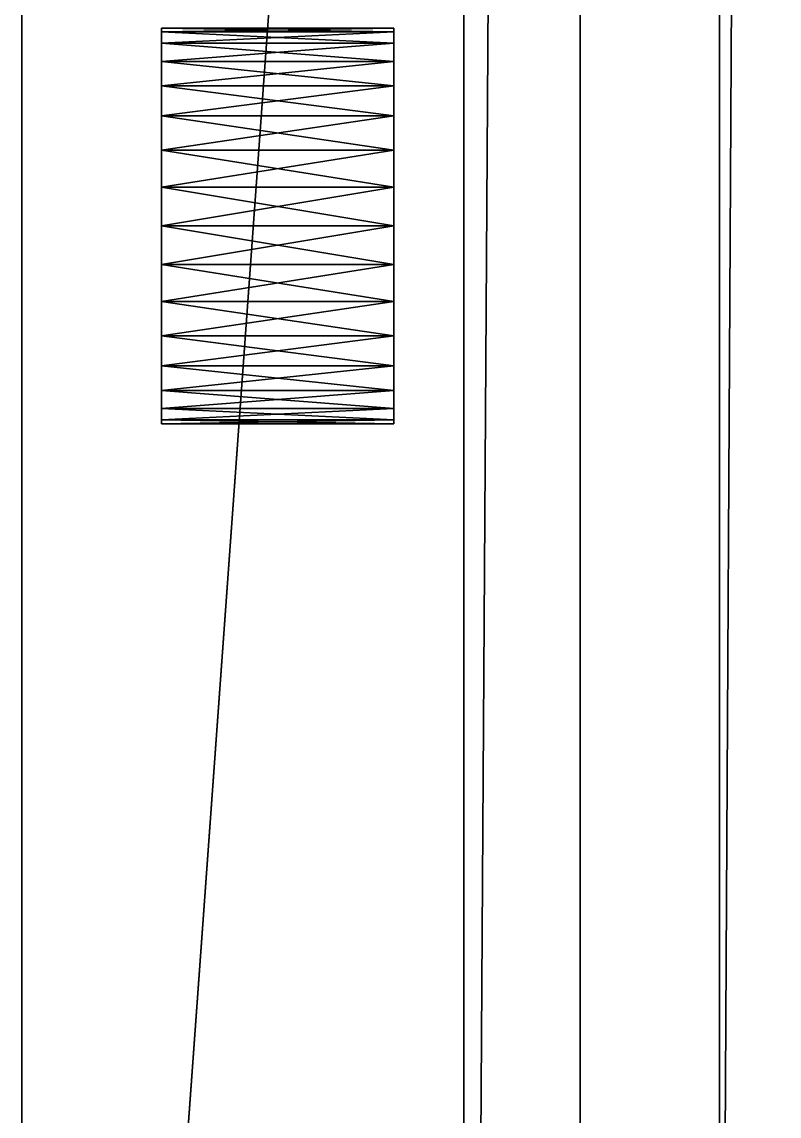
# Model space of a CAD drawing. Header units: millimetres. Extents: x -18 to 4450, y -985 to 970.
# Drawn here: x -18 to 47.1, y -561.5 to -467.5 of the extents above; entities that cross this region are included whole.
import ezdxf

# ---------------------------------------------------------------- set-up
doc = ezdxf.new("R2010")
doc.units = ezdxf.units.MM
for name, color, linetype in [('body__hood_front_lip_shadow', 8, 'CONTINUOUS'), ('chassis__front_bumper', 250, 'CONTINUOUS'), ('chassis__front_bumper_swept_main_face', 250, 'CONTINUOUS'), ('front_detail__front_bumper_face_bolt_2', 9, 'CONTINUOUS')]:
    doc.layers.add(name, color=color, linetype=linetype)

msp = doc.modelspace()

# ---------------------------------------------------------------- linework, layer by layer
at = {"layer": 'body__hood_front_lip_shadow'}
for points in [[(41.999999, -652.859986, 1229.140043), (41.999999, -652.859986, 1248.860002), (41.999999, 652.859986, 1248.860002)], [(41.999999, -652.859986, 1229.140043), (41.999999, 652.859986, 1248.860002), (41.999999, 652.859986, 1229.140043)], [(41.999999, -652.859986, 1229.140043), (49.139999, -652.859986, 1222.000003), (49.139999, 652.859986, 1222.000003)], [(41.999999, -652.859986, 1229.140043), (49.139999, 652.859986, 1222.000003), (41.999999, 652.859986, 1229.140043)], [(41.999999, -652.859986, 1248.860002), (49.139999, -652.859986, 1256.000042), (49.139999, 652.859986, 1256.000042)], [(41.999999, -652.859986, 1248.860002), (49.139999, 652.859986, 1256.000042), (41.999999, 652.859986, 1248.860002)]]:
    msp.add_3dface(points, dxfattribs=at)
at = {"layer": 'chassis__front_bumper'}
for points in [[(20, -800.000012, 535.000026), (20, -800.000012, 634.99999), (20, 800.000012, 634.99999)], [(20, -800.000012, 535.000026), (20, 800.000012, 634.99999), (20, 800.000012, 535.000026)], [(20, -800.000012, 535.000026), (29.999999, -800.000012, 524.999976), (29.999999, 800.000012, 524.999976)], [(20, -800.000012, 535.000026), (29.999999, 800.000012, 524.999976), (20, 800.000012, 535.000026)], [(20, -800.000012, 634.99999), (29.999999, -800.000012, 644.999981), (29.999999, 800.000012, 644.999981)], [(20, -800.000012, 634.99999), (29.999999, 800.000012, 644.999981), (20, 800.000012, 634.99999)], [(29.999999, -800.000012, 644.999981), (174.999997, -800.000012, 644.999981), (174.999997, 800.000012, 644.999981)], [(29.999999, -800.000012, 644.999981), (174.999997, 800.000012, 644.999981), (29.999999, 800.000012, 644.999981)], [(29.999999, -800.000012, 524.999976), (29.999999, 800.000012, 524.999976), (174.999997, 800.000012, 524.999976)], [(29.999999, -800.000012, 524.999976), (174.999997, 800.000012, 524.999976), (174.999997, -800.000012, 524.999976)]]:
    msp.add_3dface(points, dxfattribs=at)
at = {"layer": 'chassis__front_bumper_swept_main_face'}
for points in [[(-17.999999, -759.99999, 483.999997), (-17.999999, 759.99999, 483.999997), (92, 759.99999, 519.999981)], [(-17.999999, -759.99999, 483.999997), (92, 759.99999, 519.999981), (92, -759.99999, 519.999981)], [(-17.999999, -759.99999, 607.99998), (92, -759.99999, 620.000005), (92, 759.99999, 620.000005)], [(-17.999999, -759.99999, 607.99998), (92, 759.99999, 620.000005), (-17.999999, 759.99999, 607.99998)], [(-17.999999, -759.99999, 483.999997), (-17.999999, -759.99999, 607.99998), (-17.999999, 759.99999, 607.99998)], [(-17.999999, -759.99999, 483.999997), (-17.999999, 759.99999, 607.99998), (-17.999999, 759.99999, 483.999997)]]:
    msp.add_3dface(points, dxfattribs=at)
at = {"layer": 'front_detail__front_bumper_face_bolt_2'}
for points in [[(-6, -467.999995, 558.000028), (14, -467.999995, 558.000028), (14, -468.326658, 561.31655)], [(-6, -467.999995, 558.000028), (14, -468.326658, 561.31655), (-6, -468.326658, 561.31655)], [(-6, -485.000014, 558.000028), (-6, -468.326658, 561.31655), (-6, -467.999995, 558.000028)], [(-6, -468.326658, 554.683447), (14, -468.326658, 554.683447), (14, -467.999995, 558.000028)], [(-6, -468.326658, 554.683447), (14, -467.999995, 558.000028), (-6, -467.999995, 558.000028)], [(-6, -485.000014, 558.000028), (-6, -467.999995, 558.000028), (-6, -468.326658, 554.683447)], [(14, -485.000014, 558.000028), (14, -467.999995, 558.000028), (14, -468.326658, 561.31655)], [(14, -485.000014, 558.000028), (14, -468.326658, 554.683447), (14, -467.999995, 558.000028)], [(-6, -468.326658, 561.31655), (14, -468.326658, 561.31655), (14, -469.294041, 564.505637)], [(-6, -468.326658, 561.31655), (14, -469.294041, 564.505637), (-6, -469.294041, 564.505637)], [(-6, -485.000014, 558.000028), (-6, -469.294041, 564.505637), (-6, -468.326658, 561.31655)], [(-6, -469.294041, 551.49436), (14, -469.294041, 551.49436), (14, -468.326658, 554.683447)], [(-6, -469.294041, 551.49436), (14, -468.326658, 554.683447), (-6, -468.326658, 554.683447)], [(-6, -485.000014, 558.000028), (-6, -468.326658, 554.683447), (-6, -469.294041, 551.49436)], [(14, -485.000014, 558.000028), (14, -468.326658, 561.31655), (14, -469.294041, 564.505637)], [(14, -485.000014, 558.000028), (14, -469.294041, 551.49436), (14, -468.326658, 554.683447)], [(-6, -469.294041, 564.505637), (14, -469.294041, 564.505637), (14, -470.865011, 567.444682)], [(-6, -469.294041, 564.505637), (14, -470.865011, 567.444682), (-6, -470.865011, 567.444682)], [(-6, -485.000014, 558.000028), (-6, -470.865011, 567.444682), (-6, -469.294041, 564.505637)], [(-6, -470.865011, 548.555315), (14, -470.865011, 548.555315), (14, -469.294041, 551.49436)], [(-6, -470.865011, 548.555315), (14, -469.294041, 551.49436), (-6, -469.294041, 551.49436)], [(-6, -485.000014, 558.000028), (-6, -469.294041, 551.49436), (-6, -470.865011, 548.555315)], [(14, -485.000014, 558.000028), (14, -469.294041, 564.505637), (14, -470.865011, 567.444682)], [(14, -485.000014, 558.000028), (14, -470.865011, 548.555315), (14, -469.294041, 551.49436)], [(-6, -470.865011, 567.444682), (14, -470.865011, 567.444682), (14, -472.979188, 570.020795)], [(-6, -470.865011, 567.444682), (14, -472.979188, 570.020795), (-6, -472.979188, 570.020795)], [(-6, -485.000014, 558.000028), (-6, -472.979188, 570.020795), (-6, -470.865011, 567.444682)], [(-6, -472.979188, 545.979202), (14, -472.979188, 545.979202), (14, -470.865011, 548.555315)], [(-6, -472.979188, 545.979202), (14, -470.865011, 548.555315), (-6, -470.865011, 548.555315)], [(-6, -485.000014, 558.000028), (-6, -470.865011, 548.555315), (-6, -472.979188, 545.979202)], [(14, -485.000014, 558.000028), (14, -470.865011, 567.444682), (14, -472.979188, 570.020795)], [(14, -485.000014, 558.000028), (14, -472.979188, 545.979202), (14, -470.865011, 548.555315)], [(-6, -472.979188, 570.020795), (14, -472.979188, 570.020795), (14, -475.555301, 572.134972)], [(-6, -472.979188, 570.020795), (14, -475.555301, 572.134972), (-6, -475.555301, 572.134972)], [(-6, -485.000014, 558.000028), (-6, -475.555301, 572.134972), (-6, -472.979188, 570.020795)], [(-6, -475.555301, 543.865025), (14, -475.555301, 543.865025), (14, -472.979188, 545.979202)], [(-6, -475.555301, 543.865025), (14, -472.979188, 545.979202), (-6, -472.979188, 545.979202)], [(-6, -485.000014, 558.000028), (-6, -472.979188, 545.979202), (-6, -475.555301, 543.865025)], [(14, -485.000014, 558.000028), (14, -472.979188, 570.020795), (14, -475.555301, 572.134972)], [(14, -485.000014, 558.000028), (14, -475.555301, 543.865025), (14, -472.979188, 545.979202)], [(-6, -475.555301, 572.134972), (14, -475.555301, 572.134972), (14, -478.494376, 573.705971)], [(-6, -475.555301, 572.134972), (14, -478.494376, 573.705971), (-6, -478.494376, 573.705971)], [(-6, -485.000014, 558.000028), (-6, -478.494376, 573.705971), (-6, -475.555301, 572.134972)], [(-6, -478.494376, 542.294025), (14, -478.494376, 542.294025), (14, -475.555301, 543.865025)], [(-6, -478.494376, 542.294025), (14, -475.555301, 543.865025), (-6, -475.555301, 543.865025)], [(-6, -485.000014, 558.000028), (-6, -475.555301, 543.865025), (-6, -478.494376, 542.294025)], [(14, -485.000014, 558.000028), (14, -475.555301, 572.134972), (14, -478.494376, 573.705971)], [(14, -485.000014, 558.000028), (14, -478.494376, 542.294025), (14, -475.555301, 543.865025)], [(-6, -478.494376, 573.705971), (14, -478.494376, 573.705971), (14, -481.683463, 574.673355)], [(-6, -478.494376, 573.705971), (14, -481.683463, 574.673355), (-6, -481.683463, 574.673355)], [(-6, -485.000014, 558.000028), (-6, -481.683463, 574.673355), (-6, -478.494376, 573.705971)], [(-6, -481.683463, 541.326642), (14, -481.683463, 541.326642), (14, -478.494376, 542.294025)], [(-6, -481.683463, 541.326642), (14, -478.494376, 542.294025), (-6, -478.494376, 542.294025)], [(-6, -485.000014, 558.000028), (-6, -478.494376, 542.294025), (-6, -481.683463, 541.326642)], [(14, -485.000014, 558.000028), (14, -478.494376, 573.705971), (14, -481.683463, 574.673355)], [(14, -485.000014, 558.000028), (14, -481.683463, 541.326642), (14, -478.494376, 542.294025)], [(-6, -481.683463, 574.673355), (14, -481.683463, 574.673355), (14, -485.000014, 574.999988)], [(-6, -481.683463, 574.673355), (14, -485.000014, 574.999988), (-6, -485.000014, 574.999988)], [(-6, -485.000014, 558.000028), (-6, -485.000014, 574.999988), (-6, -481.683463, 574.673355)], [(-6, -485.000014, 541.000009), (14, -485.000014, 541.000009), (14, -481.683463, 541.326642)], [(-6, -485.000014, 541.000009), (14, -481.683463, 541.326642), (-6, -481.683463, 541.326642)], [(-6, -485.000014, 558.000028), (-6, -481.683463, 541.326642), (-6, -485.000014, 541.000009)], [(14, -485.000014, 558.000028), (14, -481.683463, 574.673355), (14, -485.000014, 574.999988)], [(14, -485.000014, 558.000028), (14, -485.000014, 541.000009), (14, -481.683463, 541.326642)], [(-6, -485.000014, 574.999988), (14, -485.000014, 574.999988), (14, -488.316536, 574.673355)], [(-6, -485.000014, 574.999988), (14, -488.316536, 574.673355), (-6, -488.316536, 574.673355)], [(-6, -485.000014, 558.000028), (-6, -488.316536, 574.673355), (-6, -485.000014, 574.999988)], [(-6, -485.000014, 558.000028), (-6, -491.505623, 573.705971), (-6, -488.316536, 574.673355)], [(-6, -485.000014, 558.000028), (-6, -494.444698, 572.134972), (-6, -491.505623, 573.705971)], [(-6, -485.000014, 558.000028), (-6, -497.020811, 570.020795), (-6, -494.444698, 572.134972)], [(-6, -485.000014, 558.000028), (-6, -499.134988, 567.444682), (-6, -497.020811, 570.020795)], [(-6, -485.000014, 558.000028), (-6, -500.705957, 564.505637), (-6, -499.134988, 567.444682)], [(-6, -485.000014, 558.000028), (-6, -501.673341, 561.31655), (-6, -500.705957, 564.505637)], [(-6, -485.000014, 558.000028), (-6, -501.999974, 558.000028), (-6, -501.673341, 561.31655)], [(-6, -485.000014, 558.000028), (-6, -501.673341, 554.683447), (-6, -501.999974, 558.000028)], [(-6, -485.000014, 558.000028), (-6, -500.705957, 551.49436), (-6, -501.673341, 554.683447)], [(-6, -485.000014, 558.000028), (-6, -499.134988, 548.555315), (-6, -500.705957, 551.49436)], [(-6, -485.000014, 558.000028), (-6, -497.020811, 545.979202), (-6, -499.134988, 548.555315)], [(-6, -485.000014, 558.000028), (-6, -494.444698, 543.865025), (-6, -497.020811, 545.979202)], [(-6, -485.000014, 558.000028), (-6, -491.505623, 542.294025), (-6, -494.444698, 543.865025)], [(-6, -485.000014, 558.000028), (-6, -488.316536, 541.326642), (-6, -491.505623, 542.294025)], [(-6, -488.316536, 541.326642), (14, -488.316536, 541.326642), (14, -485.000014, 541.000009)], [(-6, -488.316536, 541.326642), (14, -485.000014, 541.000009), (-6, -485.000014, 541.000009)], [(-6, -485.000014, 558.000028), (-6, -485.000014, 541.000009), (-6, -488.316536, 541.326642)], [(14, -485.000014, 558.000028), (14, -485.000014, 574.999988), (14, -488.316536, 574.673355)], [(14, -485.000014, 558.000028), (14, -488.316536, 574.673355), (14, -491.505623, 573.705971)], [(14, -485.000014, 558.000028), (14, -491.505623, 573.705971), (14, -494.444698, 572.134972)], [(14, -485.000014, 558.000028), (14, -494.444698, 572.134972), (14, -497.020811, 570.020795)], [(14, -485.000014, 558.000028), (14, -497.020811, 570.020795), (14, -499.134988, 567.444682)], [(14, -485.000014, 558.000028), (14, -499.134988, 567.444682), (14, -500.705957, 564.505637)], [(14, -485.000014, 558.000028), (14, -500.705957, 564.505637), (14, -501.673341, 561.31655)], [(14, -485.000014, 558.000028), (14, -501.673341, 561.31655), (14, -501.999974, 558.000028)], [(14, -485.000014, 558.000028), (14, -501.999974, 558.000028), (14, -501.673341, 554.683447)], [(14, -485.000014, 558.000028), (14, -501.673341, 554.683447), (14, -500.705957, 551.49436)], [(14, -485.000014, 558.000028), (14, -500.705957, 551.49436), (14, -499.134988, 548.555315)], [(14, -485.000014, 558.000028), (14, -499.134988, 548.555315), (14, -497.020811, 545.979202)], [(14, -485.000014, 558.000028), (14, -497.020811, 545.979202), (14, -494.444698, 543.865025)], [(14, -485.000014, 558.000028), (14, -494.444698, 543.865025), (14, -491.505623, 542.294025)], [(14, -485.000014, 558.000028), (14, -491.505623, 542.294025), (14, -488.316536, 541.326642)], [(14, -485.000014, 558.000028), (14, -488.316536, 541.326642), (14, -485.000014, 541.000009)], [(-6, -488.316536, 574.673355), (14, -488.316536, 574.673355), (14, -491.505623, 573.705971)], [(-6, -488.316536, 574.673355), (14, -491.505623, 573.705971), (-6, -491.505623, 573.705971)], [(-6, -491.505623, 542.294025), (14, -491.505623, 542.294025), (14, -488.316536, 541.326642)], [(-6, -491.505623, 542.294025), (14, -488.316536, 541.326642), (-6, -488.316536, 541.326642)], [(-6, -491.505623, 573.705971), (14, -491.505623, 573.705971), (14, -494.444698, 572.134972)], [(-6, -491.505623, 573.705971), (14, -494.444698, 572.134972), (-6, -494.444698, 572.134972)], [(-6, -494.444698, 543.865025), (14, -494.444698, 543.865025), (14, -491.505623, 542.294025)], [(-6, -494.444698, 543.865025), (14, -491.505623, 542.294025), (-6, -491.505623, 542.294025)], [(-6, -494.444698, 572.134972), (14, -494.444698, 572.134972), (14, -497.020811, 570.020795)], [(-6, -494.444698, 572.134972), (14, -497.020811, 570.020795), (-6, -497.020811, 570.020795)], [(-6, -497.020811, 545.979202), (14, -497.020811, 545.979202), (14, -494.444698, 543.865025)], [(-6, -497.020811, 545.979202), (14, -494.444698, 543.865025), (-6, -494.444698, 543.865025)], [(-6, -497.020811, 570.020795), (14, -497.020811, 570.020795), (14, -499.134988, 567.444682)], [(-6, -497.020811, 570.020795), (14, -499.134988, 567.444682), (-6, -499.134988, 567.444682)], [(-6, -499.134988, 548.555315), (14, -499.134988, 548.555315), (14, -497.020811, 545.979202)], [(-6, -499.134988, 548.555315), (14, -497.020811, 545.979202), (-6, -497.020811, 545.979202)], [(-6, -499.134988, 567.444682), (14, -499.134988, 567.444682), (14, -500.705957, 564.505637)], [(-6, -499.134988, 567.444682), (14, -500.705957, 564.505637), (-6, -500.705957, 564.505637)], [(-6, -500.705957, 551.49436), (14, -500.705957, 551.49436), (14, -499.134988, 548.555315)], [(-6, -500.705957, 551.49436), (14, -499.134988, 548.555315), (-6, -499.134988, 548.555315)], [(-6, -500.705957, 564.505637), (14, -500.705957, 564.505637), (14, -501.673341, 561.31655)], [(-6, -500.705957, 564.505637), (14, -501.673341, 561.31655), (-6, -501.673341, 561.31655)], [(-6, -501.673341, 554.683447), (14, -501.673341, 554.683447), (14, -500.705957, 551.49436)], [(-6, -501.673341, 554.683447), (14, -500.705957, 551.49436), (-6, -500.705957, 551.49436)], [(-6, -501.673341, 561.31655), (14, -501.673341, 561.31655), (14, -501.999974, 558.000028)], [(-6, -501.673341, 561.31655), (14, -501.999974, 558.000028), (-6, -501.999974, 558.000028)], [(-6, -501.999974, 558.000028), (14, -501.999974, 558.000028), (14, -501.673341, 554.683447)], [(-6, -501.999974, 558.000028), (14, -501.673341, 554.683447), (-6, -501.673341, 554.683447)]]:
    msp.add_3dface(points, dxfattribs=at)

doc.saveas('drawing.dxf')
